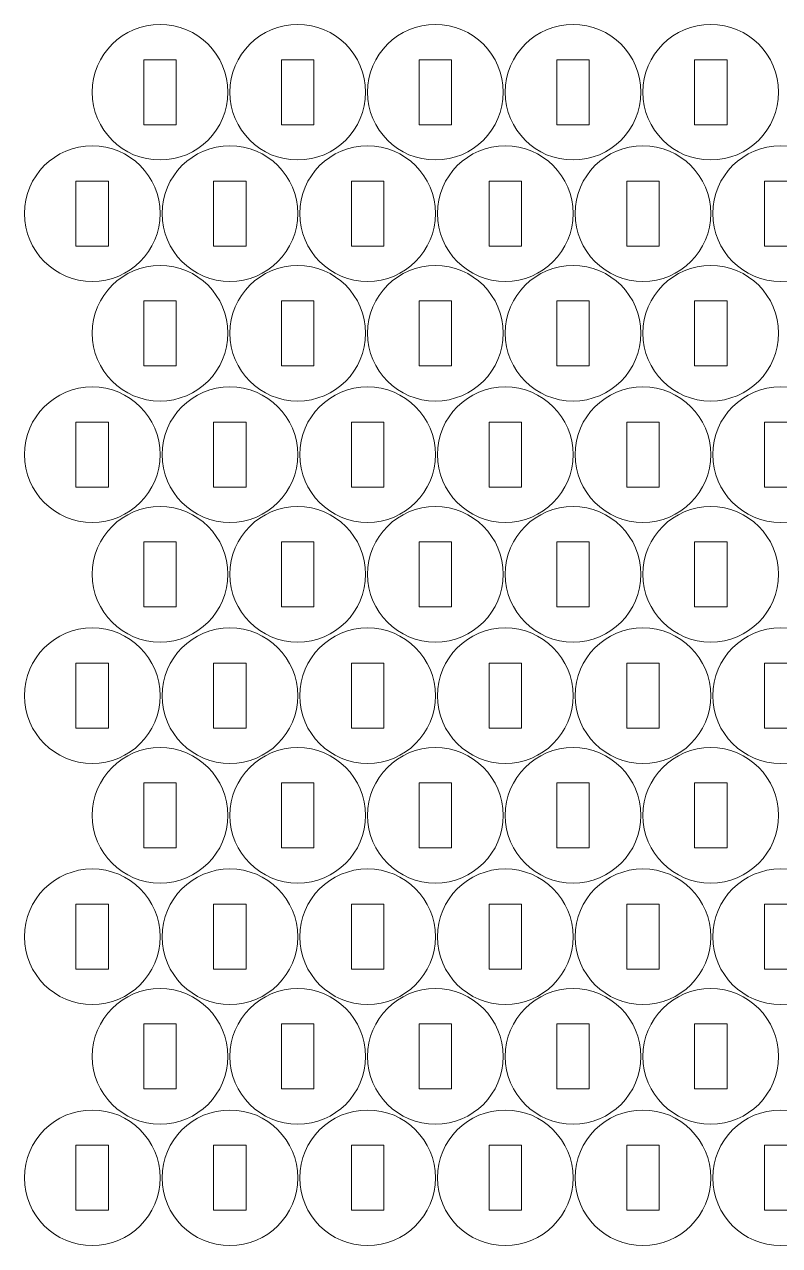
# Model space of a CAD drawing. Header units: millimetres. Extents: x -466 to 466, y -264 to 269.
# Drawn here: x -50.4 to 19.2, y -264.5 to -151.9 of the extents above; entities that cross this region are included whole.
import ezdxf

# ---------------------------------------------------------------- set-up
doc = ezdxf.new("R2010")
doc.units = ezdxf.units.MM
doc.header["$MEASUREMENT"] = 0
doc.layers.add('Camada 1', color=7, linetype='Continuous')

msp = doc.modelspace()

# ---------------------------------------------------------------- linework, layer by layer
at = {"layer": 'Camada 1', "lineweight": 20}
for points in [[(-37.8696, -164.3964), (-41.3214, -164.3964), (-44.1196, -161.5982), (-44.1196, -158.1464), (-44.1196, -158.1464), (-44.1196, -154.6946), (-41.3214, -151.8964), (-37.8696, -151.8964), (-37.8696, -151.8964), (-34.4178, -151.8964), (-31.6196, -154.6946), (-31.6196, -158.1464), (-31.6196, -158.1464), (-31.6196, -161.5982), (-34.4178, -164.3964), (-37.8696, -164.3964)], [(-25.1844, -164.3964), (-28.6362, -164.3964), (-31.4344, -161.5982), (-31.4344, -158.1464), (-31.4344, -158.1464), (-31.4344, -154.6946), (-28.6362, -151.8964), (-25.1844, -151.8964), (-25.1844, -151.8964), (-21.7326, -151.8964), (-18.9344, -154.6946), (-18.9344, -158.1464), (-18.9344, -158.1464), (-18.9344, -161.5982), (-21.7326, -164.3964), (-25.1844, -164.3964)], [(-12.4992, -164.3964), (-15.951, -164.3964), (-18.7492, -161.5982), (-18.7492, -158.1464), (-18.7492, -158.1464), (-18.7492, -154.6946), (-15.951, -151.8964), (-12.4992, -151.8964), (-12.4992, -151.8964), (-9.0474, -151.8964), (-6.2492, -154.6946), (-6.2492, -158.1464), (-6.2492, -158.1464), (-6.2492, -161.5982), (-9.0474, -164.3964), (-12.4992, -164.3964)], [(0.186, -164.3964), (-3.2658, -164.3964), (-6.064, -161.5982), (-6.064, -158.1464), (-6.064, -158.1464), (-6.064, -154.6946), (-3.2658, -151.8964), (0.186, -151.8964), (0.186, -151.8964), (3.6378, -151.8964), (6.436, -154.6946), (6.436, -158.1464), (6.436, -158.1464), (6.436, -161.5982), (3.6378, -164.3964), (0.186, -164.3964)], [(12.8712, -164.3964), (9.4194, -164.3964), (6.6212, -161.5982), (6.6212, -158.1464), (6.6212, -158.1464), (6.6212, -154.6946), (9.4194, -151.8964), (12.8712, -151.8964), (12.8712, -151.8964), (16.323, -151.8964), (19.1212, -154.6946), (19.1212, -158.1464), (19.1212, -158.1464), (19.1212, -161.5982), (16.323, -164.3964), (12.8712, -164.3964)], [(-36.3696, -161.1464), (-36.3696, -161.1464), (-39.3696, -161.1464), (-39.3696, -161.1464), (-39.3696, -161.1464), (-39.3696, -161.1464), (-39.3696, -155.1464), (-39.3696, -155.1464), (-39.3696, -155.1464), (-39.3696, -155.1464), (-36.3696, -155.1464), (-36.3696, -155.1464), (-36.3696, -155.1464), (-36.3696, -155.1464), (-36.3696, -161.1464), (-36.3696, -161.1464)], [(-23.6844, -161.1464), (-23.6844, -161.1464), (-26.6844, -161.1464), (-26.6844, -161.1464), (-26.6844, -161.1464), (-26.6844, -161.1464), (-26.6844, -155.1464), (-26.6844, -155.1464), (-26.6844, -155.1464), (-26.6844, -155.1464), (-23.6844, -155.1464), (-23.6844, -155.1464), (-23.6844, -155.1464), (-23.6844, -155.1464), (-23.6844, -161.1464), (-23.6844, -161.1464)], [(-10.9992, -161.1464), (-10.9992, -161.1464), (-13.9992, -161.1464), (-13.9992, -161.1464), (-13.9992, -161.1464), (-13.9992, -161.1464), (-13.9992, -155.1464), (-13.9992, -155.1464), (-13.9992, -155.1464), (-13.9992, -155.1464), (-10.9992, -155.1464), (-10.9992, -155.1464), (-10.9992, -155.1464), (-10.9992, -155.1464), (-10.9992, -161.1464), (-10.9992, -161.1464)], [(1.686, -161.1464), (1.686, -161.1464), (-1.314, -161.1464), (-1.314, -161.1464), (-1.314, -161.1464), (-1.314, -161.1464), (-1.314, -155.1464), (-1.314, -155.1464), (-1.314, -155.1464), (-1.314, -155.1464), (1.686, -155.1464), (1.686, -155.1464), (1.686, -155.1464), (1.686, -155.1464), (1.686, -161.1464), (1.686, -161.1464)], [(14.3712, -161.1464), (14.3712, -161.1464), (11.3712, -161.1464), (11.3712, -161.1464), (11.3712, -161.1464), (11.3712, -161.1464), (11.3712, -155.1464), (11.3712, -155.1464), (11.3712, -155.1464), (11.3712, -155.1464), (14.3712, -155.1464), (14.3712, -155.1464), (14.3712, -155.1464), (14.3712, -155.1464), (14.3712, -161.1464), (14.3712, -161.1464)], [(-44.1138, -175.5884), (-47.5656, -175.5884), (-50.3638, -172.7902), (-50.3638, -169.3384), (-50.3638, -169.3384), (-50.3638, -165.8866), (-47.5656, -163.0884), (-44.1138, -163.0884), (-44.1138, -163.0884), (-40.662, -163.0884), (-37.8638, -165.8866), (-37.8638, -169.3384), (-37.8638, -169.3384), (-37.8638, -172.7902), (-40.662, -175.5884), (-44.1138, -175.5884)], [(-31.4286, -175.5884), (-34.8804, -175.5884), (-37.6786, -172.7902), (-37.6786, -169.3384), (-37.6786, -169.3384), (-37.6786, -165.8866), (-34.8804, -163.0884), (-31.4286, -163.0884), (-31.4286, -163.0884), (-27.9768, -163.0884), (-25.1786, -165.8866), (-25.1786, -169.3384), (-25.1786, -169.3384), (-25.1786, -172.7902), (-27.9768, -175.5884), (-31.4286, -175.5884)], [(-18.7434, -175.5884), (-22.1952, -175.5884), (-24.9934, -172.7902), (-24.9934, -169.3384), (-24.9934, -169.3384), (-24.9934, -165.8866), (-22.1952, -163.0884), (-18.7434, -163.0884), (-18.7434, -163.0884), (-15.2916, -163.0884), (-12.4934, -165.8866), (-12.4934, -169.3384), (-12.4934, -169.3384), (-12.4934, -172.7902), (-15.2916, -175.5884), (-18.7434, -175.5884)], [(-6.0582, -175.5884), (-9.51, -175.5884), (-12.3082, -172.7902), (-12.3082, -169.3384), (-12.3082, -169.3384), (-12.3082, -165.8866), (-9.51, -163.0884), (-6.0582, -163.0884), (-6.0582, -163.0884), (-2.6064, -163.0884), (0.1918, -165.8866), (0.1918, -169.3384), (0.1918, -169.3384), (0.1918, -172.7902), (-2.6064, -175.5884), (-6.0582, -175.5884)], [(6.627, -175.5884), (3.1752, -175.5884), (0.377, -172.7902), (0.377, -169.3384), (0.377, -169.3384), (0.377, -165.8866), (3.1752, -163.0884), (6.627, -163.0884), (6.627, -163.0884), (10.0788, -163.0884), (12.877, -165.8866), (12.877, -169.3384), (12.877, -169.3384), (12.877, -172.7902), (10.0788, -175.5884), (6.627, -175.5884)], [(19.3122, -175.5884), (15.8604, -175.5884), (13.0622, -172.7902), (13.0622, -169.3384), (13.0622, -169.3384), (13.0622, -165.8866), (15.8604, -163.0884), (19.3122, -163.0884), (19.3122, -163.0884), (22.764, -163.0884), (25.5622, -165.8866), (25.5622, -169.3384), (25.5622, -169.3384), (25.5622, -172.7902), (22.764, -175.5884), (19.3122, -175.5884)], [(-42.6138, -172.3384), (-42.6138, -172.3384), (-45.6138, -172.3384), (-45.6138, -172.3384), (-45.6138, -172.3384), (-45.6138, -172.3384), (-45.6138, -166.3384), (-45.6138, -166.3384), (-45.6138, -166.3384), (-45.6138, -166.3384), (-42.6138, -166.3384), (-42.6138, -166.3384), (-42.6138, -166.3384), (-42.6138, -166.3384), (-42.6138, -172.3384), (-42.6138, -172.3384)], [(-29.9286, -172.3384), (-29.9286, -172.3384), (-32.9286, -172.3384), (-32.9286, -172.3384), (-32.9286, -172.3384), (-32.9286, -172.3384), (-32.9286, -166.3384), (-32.9286, -166.3384), (-32.9286, -166.3384), (-32.9286, -166.3384), (-29.9286, -166.3384), (-29.9286, -166.3384), (-29.9286, -166.3384), (-29.9286, -166.3384), (-29.9286, -172.3384), (-29.9286, -172.3384)], [(-17.2434, -172.3384), (-17.2434, -172.3384), (-20.2434, -172.3384), (-20.2434, -172.3384), (-20.2434, -172.3384), (-20.2434, -172.3384), (-20.2434, -166.3384), (-20.2434, -166.3384), (-20.2434, -166.3384), (-20.2434, -166.3384), (-17.2434, -166.3384), (-17.2434, -166.3384), (-17.2434, -166.3384), (-17.2434, -166.3384), (-17.2434, -172.3384), (-17.2434, -172.3384)], [(-4.5582, -172.3384), (-4.5582, -172.3384), (-7.5582, -172.3384), (-7.5582, -172.3384), (-7.5582, -172.3384), (-7.5582, -172.3384), (-7.5582, -166.3384), (-7.5582, -166.3384), (-7.5582, -166.3384), (-7.5582, -166.3384), (-4.5582, -166.3384), (-4.5582, -166.3384), (-4.5582, -166.3384), (-4.5582, -166.3384), (-4.5582, -172.3384), (-4.5582, -172.3384)], [(8.127, -172.3384), (8.127, -172.3384), (5.127, -172.3384), (5.127, -172.3384), (5.127, -172.3384), (5.127, -172.3384), (5.127, -166.3384), (5.127, -166.3384), (5.127, -166.3384), (5.127, -166.3384), (8.127, -166.3384), (8.127, -166.3384), (8.127, -166.3384), (8.127, -166.3384), (8.127, -172.3384), (8.127, -172.3384)], [(20.8122, -172.3384), (20.8122, -172.3384), (17.8122, -172.3384), (17.8122, -172.3384), (17.8122, -172.3384), (17.8122, -172.3384), (17.8122, -166.3384), (17.8122, -166.3384), (17.8122, -166.3384), (17.8122, -166.3384), (20.8122, -166.3384), (20.8122, -166.3384), (20.8122, -166.3384), (20.8122, -166.3384), (20.8122, -172.3384), (20.8122, -172.3384)], [(-37.8696, -186.6215), (-41.3214, -186.6215), (-44.1196, -183.8233), (-44.1196, -180.3715), (-44.1196, -180.3715), (-44.1196, -176.9197), (-41.3214, -174.1215), (-37.8696, -174.1215), (-37.8696, -174.1215), (-34.4178, -174.1215), (-31.6196, -176.9197), (-31.6196, -180.3715), (-31.6196, -180.3715), (-31.6196, -183.8233), (-34.4178, -186.6215), (-37.8696, -186.6215)], [(-25.1844, -186.6215), (-28.6362, -186.6215), (-31.4344, -183.8233), (-31.4344, -180.3715), (-31.4344, -180.3715), (-31.4344, -176.9197), (-28.6362, -174.1215), (-25.1844, -174.1215), (-25.1844, -174.1215), (-21.7326, -174.1215), (-18.9344, -176.9197), (-18.9344, -180.3715), (-18.9344, -180.3715), (-18.9344, -183.8233), (-21.7326, -186.6215), (-25.1844, -186.6215)], [(-12.4992, -186.6215), (-15.951, -186.6215), (-18.7492, -183.8233), (-18.7492, -180.3715), (-18.7492, -180.3715), (-18.7492, -176.9197), (-15.951, -174.1215), (-12.4992, -174.1215), (-12.4992, -174.1215), (-9.0474, -174.1215), (-6.2492, -176.9197), (-6.2492, -180.3715), (-6.2492, -180.3715), (-6.2492, -183.8233), (-9.0474, -186.6215), (-12.4992, -186.6215)], [(0.186, -186.6215), (-3.2658, -186.6215), (-6.064, -183.8233), (-6.064, -180.3715), (-6.064, -180.3715), (-6.064, -176.9197), (-3.2658, -174.1215), (0.186, -174.1215), (0.186, -174.1215), (3.6378, -174.1215), (6.436, -176.9197), (6.436, -180.3715), (6.436, -180.3715), (6.436, -183.8233), (3.6378, -186.6215), (0.186, -186.6215)], [(12.8712, -186.6215), (9.4194, -186.6215), (6.6212, -183.8233), (6.6212, -180.3715), (6.6212, -180.3715), (6.6212, -176.9197), (9.4194, -174.1215), (12.8712, -174.1215), (12.8712, -174.1215), (16.323, -174.1215), (19.1212, -176.9197), (19.1212, -180.3715), (19.1212, -180.3715), (19.1212, -183.8233), (16.323, -186.6215), (12.8712, -186.6215)], [(-36.3696, -183.3715), (-36.3696, -183.3715), (-39.3696, -183.3715), (-39.3696, -183.3715), (-39.3696, -183.3715), (-39.3696, -183.3715), (-39.3696, -177.3715), (-39.3696, -177.3715), (-39.3696, -177.3715), (-39.3696, -177.3715), (-36.3696, -177.3715), (-36.3696, -177.3715), (-36.3696, -177.3715), (-36.3696, -177.3715), (-36.3696, -183.3715), (-36.3696, -183.3715)], [(-23.6844, -183.3715), (-23.6844, -183.3715), (-26.6844, -183.3715), (-26.6844, -183.3715), (-26.6844, -183.3715), (-26.6844, -183.3715), (-26.6844, -177.3715), (-26.6844, -177.3715), (-26.6844, -177.3715), (-26.6844, -177.3715), (-23.6844, -177.3715), (-23.6844, -177.3715), (-23.6844, -177.3715), (-23.6844, -177.3715), (-23.6844, -183.3715), (-23.6844, -183.3715)], [(-10.9992, -183.3715), (-10.9992, -183.3715), (-13.9992, -183.3715), (-13.9992, -183.3715), (-13.9992, -183.3715), (-13.9992, -183.3715), (-13.9992, -177.3715), (-13.9992, -177.3715), (-13.9992, -177.3715), (-13.9992, -177.3715), (-10.9992, -177.3715), (-10.9992, -177.3715), (-10.9992, -177.3715), (-10.9992, -177.3715), (-10.9992, -183.3715), (-10.9992, -183.3715)], [(1.686, -183.3715), (1.686, -183.3715), (-1.314, -183.3715), (-1.314, -183.3715), (-1.314, -183.3715), (-1.314, -183.3715), (-1.314, -177.3715), (-1.314, -177.3715), (-1.314, -177.3715), (-1.314, -177.3715), (1.686, -177.3715), (1.686, -177.3715), (1.686, -177.3715), (1.686, -177.3715), (1.686, -183.3715), (1.686, -183.3715)], [(14.3712, -183.3715), (14.3712, -183.3715), (11.3712, -183.3715), (11.3712, -183.3715), (11.3712, -183.3715), (11.3712, -183.3715), (11.3712, -177.3715), (11.3712, -177.3715), (11.3712, -177.3715), (11.3712, -177.3715), (14.3712, -177.3715), (14.3712, -177.3715), (14.3712, -177.3715), (14.3712, -177.3715), (14.3712, -183.3715), (14.3712, -183.3715)], [(-44.1138, -197.8135), (-47.5656, -197.8135), (-50.3638, -195.0153), (-50.3638, -191.5635), (-50.3638, -191.5635), (-50.3638, -188.1117), (-47.5656, -185.3135), (-44.1138, -185.3135), (-44.1138, -185.3135), (-40.662, -185.3135), (-37.8638, -188.1117), (-37.8638, -191.5635), (-37.8638, -191.5635), (-37.8638, -195.0153), (-40.662, -197.8135), (-44.1138, -197.8135)], [(-31.4286, -197.8135), (-34.8804, -197.8135), (-37.6786, -195.0153), (-37.6786, -191.5635), (-37.6786, -191.5635), (-37.6786, -188.1117), (-34.8804, -185.3135), (-31.4286, -185.3135), (-31.4286, -185.3135), (-27.9768, -185.3135), (-25.1786, -188.1117), (-25.1786, -191.5635), (-25.1786, -191.5635), (-25.1786, -195.0153), (-27.9768, -197.8135), (-31.4286, -197.8135)], [(-18.7434, -197.8135), (-22.1952, -197.8135), (-24.9934, -195.0153), (-24.9934, -191.5635), (-24.9934, -191.5635), (-24.9934, -188.1117), (-22.1952, -185.3135), (-18.7434, -185.3135), (-18.7434, -185.3135), (-15.2916, -185.3135), (-12.4934, -188.1117), (-12.4934, -191.5635), (-12.4934, -191.5635), (-12.4934, -195.0153), (-15.2916, -197.8135), (-18.7434, -197.8135)], [(-6.0582, -197.8135), (-9.51, -197.8135), (-12.3082, -195.0153), (-12.3082, -191.5635), (-12.3082, -191.5635), (-12.3082, -188.1117), (-9.51, -185.3135), (-6.0582, -185.3135), (-6.0582, -185.3135), (-2.6064, -185.3135), (0.1918, -188.1117), (0.1918, -191.5635), (0.1918, -191.5635), (0.1918, -195.0153), (-2.6064, -197.8135), (-6.0582, -197.8135)], [(6.627, -197.8135), (3.1752, -197.8135), (0.377, -195.0153), (0.377, -191.5635), (0.377, -191.5635), (0.377, -188.1117), (3.1752, -185.3135), (6.627, -185.3135), (6.627, -185.3135), (10.0788, -185.3135), (12.877, -188.1117), (12.877, -191.5635), (12.877, -191.5635), (12.877, -195.0153), (10.0788, -197.8135), (6.627, -197.8135)], [(19.3122, -197.8135), (15.8604, -197.8135), (13.0622, -195.0153), (13.0622, -191.5635), (13.0622, -191.5635), (13.0622, -188.1117), (15.8604, -185.3135), (19.3122, -185.3135), (19.3122, -185.3135), (22.764, -185.3135), (25.5622, -188.1117), (25.5622, -191.5635), (25.5622, -191.5635), (25.5622, -195.0153), (22.764, -197.8135), (19.3122, -197.8135)], [(-42.6138, -194.5635), (-42.6138, -194.5635), (-45.6138, -194.5635), (-45.6138, -194.5635), (-45.6138, -194.5635), (-45.6138, -194.5635), (-45.6138, -188.5635), (-45.6138, -188.5635), (-45.6138, -188.5635), (-45.6138, -188.5635), (-42.6138, -188.5635), (-42.6138, -188.5635), (-42.6138, -188.5635), (-42.6138, -188.5635), (-42.6138, -194.5635), (-42.6138, -194.5635)], [(-29.9286, -194.5635), (-29.9286, -194.5635), (-32.9286, -194.5635), (-32.9286, -194.5635), (-32.9286, -194.5635), (-32.9286, -194.5635), (-32.9286, -188.5635), (-32.9286, -188.5635), (-32.9286, -188.5635), (-32.9286, -188.5635), (-29.9286, -188.5635), (-29.9286, -188.5635), (-29.9286, -188.5635), (-29.9286, -188.5635), (-29.9286, -194.5635), (-29.9286, -194.5635)], [(-17.2434, -194.5635), (-17.2434, -194.5635), (-20.2434, -194.5635), (-20.2434, -194.5635), (-20.2434, -194.5635), (-20.2434, -194.5635), (-20.2434, -188.5635), (-20.2434, -188.5635), (-20.2434, -188.5635), (-20.2434, -188.5635), (-17.2434, -188.5635), (-17.2434, -188.5635), (-17.2434, -188.5635), (-17.2434, -188.5635), (-17.2434, -194.5635), (-17.2434, -194.5635)], [(-4.5582, -194.5635), (-4.5582, -194.5635), (-7.5582, -194.5635), (-7.5582, -194.5635), (-7.5582, -194.5635), (-7.5582, -194.5635), (-7.5582, -188.5635), (-7.5582, -188.5635), (-7.5582, -188.5635), (-7.5582, -188.5635), (-4.5582, -188.5635), (-4.5582, -188.5635), (-4.5582, -188.5635), (-4.5582, -188.5635), (-4.5582, -194.5635), (-4.5582, -194.5635)], [(8.127, -194.5635), (8.127, -194.5635), (5.127, -194.5635), (5.127, -194.5635), (5.127, -194.5635), (5.127, -194.5635), (5.127, -188.5635), (5.127, -188.5635), (5.127, -188.5635), (5.127, -188.5635), (8.127, -188.5635), (8.127, -188.5635), (8.127, -188.5635), (8.127, -188.5635), (8.127, -194.5635), (8.127, -194.5635)], [(20.8122, -194.5635), (20.8122, -194.5635), (17.8122, -194.5635), (17.8122, -194.5635), (17.8122, -194.5635), (17.8122, -194.5635), (17.8122, -188.5635), (17.8122, -188.5635), (17.8122, -188.5635), (17.8122, -188.5635), (20.8122, -188.5635), (20.8122, -188.5635), (20.8122, -188.5635), (20.8122, -188.5635), (20.8122, -194.5635), (20.8122, -194.5635)], [(-37.8696, -208.8466), (-41.3214, -208.8466), (-44.1196, -206.0484), (-44.1196, -202.5966), (-44.1196, -202.5966), (-44.1196, -199.1448), (-41.3214, -196.3466), (-37.8696, -196.3466), (-37.8696, -196.3466), (-34.4178, -196.3466), (-31.6196, -199.1448), (-31.6196, -202.5966), (-31.6196, -202.5966), (-31.6196, -206.0484), (-34.4178, -208.8466), (-37.8696, -208.8466)], [(-25.1844, -208.8466), (-28.6362, -208.8466), (-31.4344, -206.0484), (-31.4344, -202.5966), (-31.4344, -202.5966), (-31.4344, -199.1448), (-28.6362, -196.3466), (-25.1844, -196.3466), (-25.1844, -196.3466), (-21.7326, -196.3466), (-18.9344, -199.1448), (-18.9344, -202.5966), (-18.9344, -202.5966), (-18.9344, -206.0484), (-21.7326, -208.8466), (-25.1844, -208.8466)], [(-12.4992, -208.8466), (-15.951, -208.8466), (-18.7492, -206.0484), (-18.7492, -202.5966), (-18.7492, -202.5966), (-18.7492, -199.1448), (-15.951, -196.3466), (-12.4992, -196.3466), (-12.4992, -196.3466), (-9.0474, -196.3466), (-6.2492, -199.1448), (-6.2492, -202.5966), (-6.2492, -202.5966), (-6.2492, -206.0484), (-9.0474, -208.8466), (-12.4992, -208.8466)], [(0.186, -208.8466), (-3.2658, -208.8466), (-6.064, -206.0484), (-6.064, -202.5966), (-6.064, -202.5966), (-6.064, -199.1448), (-3.2658, -196.3466), (0.186, -196.3466), (0.186, -196.3466), (3.6378, -196.3466), (6.436, -199.1448), (6.436, -202.5966), (6.436, -202.5966), (6.436, -206.0484), (3.6378, -208.8466), (0.186, -208.8466)], [(12.8712, -208.8466), (9.4194, -208.8466), (6.6212, -206.0484), (6.6212, -202.5966), (6.6212, -202.5966), (6.6212, -199.1448), (9.4194, -196.3466), (12.8712, -196.3466), (12.8712, -196.3466), (16.323, -196.3466), (19.1212, -199.1448), (19.1212, -202.5966), (19.1212, -202.5966), (19.1212, -206.0484), (16.323, -208.8466), (12.8712, -208.8466)], [(-36.3696, -205.5966), (-36.3696, -205.5966), (-39.3696, -205.5966), (-39.3696, -205.5966), (-39.3696, -205.5966), (-39.3696, -205.5966), (-39.3696, -199.5966), (-39.3696, -199.5966), (-39.3696, -199.5966), (-39.3696, -199.5966), (-36.3696, -199.5966), (-36.3696, -199.5966), (-36.3696, -199.5966), (-36.3696, -199.5966), (-36.3696, -205.5966), (-36.3696, -205.5966)], [(-23.6844, -205.5966), (-23.6844, -205.5966), (-26.6844, -205.5966), (-26.6844, -205.5966), (-26.6844, -205.5966), (-26.6844, -205.5966), (-26.6844, -199.5966), (-26.6844, -199.5966), (-26.6844, -199.5966), (-26.6844, -199.5966), (-23.6844, -199.5966), (-23.6844, -199.5966), (-23.6844, -199.5966), (-23.6844, -199.5966), (-23.6844, -205.5966), (-23.6844, -205.5966)], [(-10.9992, -205.5966), (-10.9992, -205.5966), (-13.9992, -205.5966), (-13.9992, -205.5966), (-13.9992, -205.5966), (-13.9992, -205.5966), (-13.9992, -199.5966), (-13.9992, -199.5966), (-13.9992, -199.5966), (-13.9992, -199.5966), (-10.9992, -199.5966), (-10.9992, -199.5966), (-10.9992, -199.5966), (-10.9992, -199.5966), (-10.9992, -205.5966), (-10.9992, -205.5966)], [(1.686, -205.5966), (1.686, -205.5966), (-1.314, -205.5966), (-1.314, -205.5966), (-1.314, -205.5966), (-1.314, -205.5966), (-1.314, -199.5966), (-1.314, -199.5966), (-1.314, -199.5966), (-1.314, -199.5966), (1.686, -199.5966), (1.686, -199.5966), (1.686, -199.5966), (1.686, -199.5966), (1.686, -205.5966), (1.686, -205.5966)], [(14.3712, -205.5966), (14.3712, -205.5966), (11.3712, -205.5966), (11.3712, -205.5966), (11.3712, -205.5966), (11.3712, -205.5966), (11.3712, -199.5966), (11.3712, -199.5966), (11.3712, -199.5966), (11.3712, -199.5966), (14.3712, -199.5966), (14.3712, -199.5966), (14.3712, -199.5966), (14.3712, -199.5966), (14.3712, -205.5966), (14.3712, -205.5966)], [(-44.1138, -220.0386), (-47.5656, -220.0386), (-50.3638, -217.2404), (-50.3638, -213.7886), (-50.3638, -213.7886), (-50.3638, -210.3368), (-47.5656, -207.5386), (-44.1138, -207.5386), (-44.1138, -207.5386), (-40.662, -207.5386), (-37.8638, -210.3368), (-37.8638, -213.7886), (-37.8638, -213.7886), (-37.8638, -217.2404), (-40.662, -220.0386), (-44.1138, -220.0386)], [(-31.4286, -220.0386), (-34.8804, -220.0386), (-37.6786, -217.2404), (-37.6786, -213.7886), (-37.6786, -213.7886), (-37.6786, -210.3368), (-34.8804, -207.5386), (-31.4286, -207.5386), (-31.4286, -207.5386), (-27.9768, -207.5386), (-25.1786, -210.3368), (-25.1786, -213.7886), (-25.1786, -213.7886), (-25.1786, -217.2404), (-27.9768, -220.0386), (-31.4286, -220.0386)], [(-18.7434, -220.0386), (-22.1952, -220.0386), (-24.9934, -217.2404), (-24.9934, -213.7886), (-24.9934, -213.7886), (-24.9934, -210.3368), (-22.1952, -207.5386), (-18.7434, -207.5386), (-18.7434, -207.5386), (-15.2916, -207.5386), (-12.4934, -210.3368), (-12.4934, -213.7886), (-12.4934, -213.7886), (-12.4934, -217.2404), (-15.2916, -220.0386), (-18.7434, -220.0386)], [(-6.0582, -220.0386), (-9.51, -220.0386), (-12.3082, -217.2404), (-12.3082, -213.7886), (-12.3082, -213.7886), (-12.3082, -210.3368), (-9.51, -207.5386), (-6.0582, -207.5386), (-6.0582, -207.5386), (-2.6064, -207.5386), (0.1918, -210.3368), (0.1918, -213.7886), (0.1918, -213.7886), (0.1918, -217.2404), (-2.6064, -220.0386), (-6.0582, -220.0386)], [(6.627, -220.0386), (3.1752, -220.0386), (0.377, -217.2404), (0.377, -213.7886), (0.377, -213.7886), (0.377, -210.3368), (3.1752, -207.5386), (6.627, -207.5386), (6.627, -207.5386), (10.0788, -207.5386), (12.877, -210.3368), (12.877, -213.7886), (12.877, -213.7886), (12.877, -217.2404), (10.0788, -220.0386), (6.627, -220.0386)], [(19.3122, -220.0386), (15.8604, -220.0386), (13.0622, -217.2404), (13.0622, -213.7886), (13.0622, -213.7886), (13.0622, -210.3368), (15.8604, -207.5386), (19.3122, -207.5386), (19.3122, -207.5386), (22.764, -207.5386), (25.5622, -210.3368), (25.5622, -213.7886), (25.5622, -213.7886), (25.5622, -217.2404), (22.764, -220.0386), (19.3122, -220.0386)], [(-42.6138, -216.7886), (-42.6138, -216.7886), (-45.6138, -216.7886), (-45.6138, -216.7886), (-45.6138, -216.7886), (-45.6138, -216.7886), (-45.6138, -210.7886), (-45.6138, -210.7886), (-45.6138, -210.7886), (-45.6138, -210.7886), (-42.6138, -210.7886), (-42.6138, -210.7886), (-42.6138, -210.7886), (-42.6138, -210.7886), (-42.6138, -216.7886), (-42.6138, -216.7886)], [(-29.9286, -216.7886), (-29.9286, -216.7886), (-32.9286, -216.7886), (-32.9286, -216.7886), (-32.9286, -216.7886), (-32.9286, -216.7886), (-32.9286, -210.7886), (-32.9286, -210.7886), (-32.9286, -210.7886), (-32.9286, -210.7886), (-29.9286, -210.7886), (-29.9286, -210.7886), (-29.9286, -210.7886), (-29.9286, -210.7886), (-29.9286, -216.7886), (-29.9286, -216.7886)], [(-17.2434, -216.7886), (-17.2434, -216.7886), (-20.2434, -216.7886), (-20.2434, -216.7886), (-20.2434, -216.7886), (-20.2434, -216.7886), (-20.2434, -210.7886), (-20.2434, -210.7886), (-20.2434, -210.7886), (-20.2434, -210.7886), (-17.2434, -210.7886), (-17.2434, -210.7886), (-17.2434, -210.7886), (-17.2434, -210.7886), (-17.2434, -216.7886), (-17.2434, -216.7886)], [(-4.5582, -216.7886), (-4.5582, -216.7886), (-7.5582, -216.7886), (-7.5582, -216.7886), (-7.5582, -216.7886), (-7.5582, -216.7886), (-7.5582, -210.7886), (-7.5582, -210.7886), (-7.5582, -210.7886), (-7.5582, -210.7886), (-4.5582, -210.7886), (-4.5582, -210.7886), (-4.5582, -210.7886), (-4.5582, -210.7886), (-4.5582, -216.7886), (-4.5582, -216.7886)], [(8.127, -216.7886), (8.127, -216.7886), (5.127, -216.7886), (5.127, -216.7886), (5.127, -216.7886), (5.127, -216.7886), (5.127, -210.7886), (5.127, -210.7886), (5.127, -210.7886), (5.127, -210.7886), (8.127, -210.7886), (8.127, -210.7886), (8.127, -210.7886), (8.127, -210.7886), (8.127, -216.7886), (8.127, -216.7886)], [(20.8122, -216.7886), (20.8122, -216.7886), (17.8122, -216.7886), (17.8122, -216.7886), (17.8122, -216.7886), (17.8122, -216.7886), (17.8122, -210.7886), (17.8122, -210.7886), (17.8122, -210.7886), (17.8122, -210.7886), (20.8122, -210.7886), (20.8122, -210.7886), (20.8122, -210.7886), (20.8122, -210.7886), (20.8122, -216.7886), (20.8122, -216.7886)], [(-37.8696, -231.0717), (-41.3214, -231.0717), (-44.1196, -228.2735), (-44.1196, -224.8217), (-44.1196, -224.8217), (-44.1196, -221.3699), (-41.3214, -218.5717), (-37.8696, -218.5717), (-37.8696, -218.5717), (-34.4178, -218.5717), (-31.6196, -221.3699), (-31.6196, -224.8217), (-31.6196, -224.8217), (-31.6196, -228.2735), (-34.4178, -231.0717), (-37.8696, -231.0717)], [(-25.1844, -231.0717), (-28.6362, -231.0717), (-31.4344, -228.2735), (-31.4344, -224.8217), (-31.4344, -224.8217), (-31.4344, -221.3699), (-28.6362, -218.5717), (-25.1844, -218.5717), (-25.1844, -218.5717), (-21.7326, -218.5717), (-18.9344, -221.3699), (-18.9344, -224.8217), (-18.9344, -224.8217), (-18.9344, -228.2735), (-21.7326, -231.0717), (-25.1844, -231.0717)], [(-12.4992, -231.0717), (-15.951, -231.0717), (-18.7492, -228.2735), (-18.7492, -224.8217), (-18.7492, -224.8217), (-18.7492, -221.3699), (-15.951, -218.5717), (-12.4992, -218.5717), (-12.4992, -218.5717), (-9.0474, -218.5717), (-6.2492, -221.3699), (-6.2492, -224.8217), (-6.2492, -224.8217), (-6.2492, -228.2735), (-9.0474, -231.0717), (-12.4992, -231.0717)], [(0.186, -231.0717), (-3.2658, -231.0717), (-6.064, -228.2735), (-6.064, -224.8217), (-6.064, -224.8217), (-6.064, -221.3699), (-3.2658, -218.5717), (0.186, -218.5717), (0.186, -218.5717), (3.6378, -218.5717), (6.436, -221.3699), (6.436, -224.8217), (6.436, -224.8217), (6.436, -228.2735), (3.6378, -231.0717), (0.186, -231.0717)], [(12.8712, -231.0717), (9.4194, -231.0717), (6.6212, -228.2735), (6.6212, -224.8217), (6.6212, -224.8217), (6.6212, -221.3699), (9.4194, -218.5717), (12.8712, -218.5717), (12.8712, -218.5717), (16.323, -218.5717), (19.1212, -221.3699), (19.1212, -224.8217), (19.1212, -224.8217), (19.1212, -228.2735), (16.323, -231.0717), (12.8712, -231.0717)], [(-36.3696, -227.8217), (-36.3696, -227.8217), (-39.3696, -227.8217), (-39.3696, -227.8217), (-39.3696, -227.8217), (-39.3696, -227.8217), (-39.3696, -221.8217), (-39.3696, -221.8217), (-39.3696, -221.8217), (-39.3696, -221.8217), (-36.3696, -221.8217), (-36.3696, -221.8217), (-36.3696, -221.8217), (-36.3696, -221.8217), (-36.3696, -227.8217), (-36.3696, -227.8217)], [(-23.6844, -227.8217), (-23.6844, -227.8217), (-26.6844, -227.8217), (-26.6844, -227.8217), (-26.6844, -227.8217), (-26.6844, -227.8217), (-26.6844, -221.8217), (-26.6844, -221.8217), (-26.6844, -221.8217), (-26.6844, -221.8217), (-23.6844, -221.8217), (-23.6844, -221.8217), (-23.6844, -221.8217), (-23.6844, -221.8217), (-23.6844, -227.8217), (-23.6844, -227.8217)], [(-10.9992, -227.8217), (-10.9992, -227.8217), (-13.9992, -227.8217), (-13.9992, -227.8217), (-13.9992, -227.8217), (-13.9992, -227.8217), (-13.9992, -221.8217), (-13.9992, -221.8217), (-13.9992, -221.8217), (-13.9992, -221.8217), (-10.9992, -221.8217), (-10.9992, -221.8217), (-10.9992, -221.8217), (-10.9992, -221.8217), (-10.9992, -227.8217), (-10.9992, -227.8217)], [(1.686, -227.8217), (1.686, -227.8217), (-1.314, -227.8217), (-1.314, -227.8217), (-1.314, -227.8217), (-1.314, -227.8217), (-1.314, -221.8217), (-1.314, -221.8217), (-1.314, -221.8217), (-1.314, -221.8217), (1.686, -221.8217), (1.686, -221.8217), (1.686, -221.8217), (1.686, -221.8217), (1.686, -227.8217), (1.686, -227.8217)], [(14.3712, -227.8217), (14.3712, -227.8217), (11.3712, -227.8217), (11.3712, -227.8217), (11.3712, -227.8217), (11.3712, -227.8217), (11.3712, -221.8217), (11.3712, -221.8217), (11.3712, -221.8217), (11.3712, -221.8217), (14.3712, -221.8217), (14.3712, -221.8217), (14.3712, -221.8217), (14.3712, -221.8217), (14.3712, -227.8217), (14.3712, -227.8217)], [(-44.1138, -242.2637), (-47.5656, -242.2637), (-50.3638, -239.4655), (-50.3638, -236.0137), (-50.3638, -236.0137), (-50.3638, -232.5619), (-47.5656, -229.7637), (-44.1138, -229.7637), (-44.1138, -229.7637), (-40.662, -229.7637), (-37.8638, -232.5619), (-37.8638, -236.0137), (-37.8638, -236.0137), (-37.8638, -239.4655), (-40.662, -242.2637), (-44.1138, -242.2637)], [(-31.4286, -242.2637), (-34.8804, -242.2637), (-37.6786, -239.4655), (-37.6786, -236.0137), (-37.6786, -236.0137), (-37.6786, -232.5619), (-34.8804, -229.7637), (-31.4286, -229.7637), (-31.4286, -229.7637), (-27.9768, -229.7637), (-25.1786, -232.5619), (-25.1786, -236.0137), (-25.1786, -236.0137), (-25.1786, -239.4655), (-27.9768, -242.2637), (-31.4286, -242.2637)], [(-18.7434, -242.2637), (-22.1952, -242.2637), (-24.9934, -239.4655), (-24.9934, -236.0137), (-24.9934, -236.0137), (-24.9934, -232.5619), (-22.1952, -229.7637), (-18.7434, -229.7637), (-18.7434, -229.7637), (-15.2916, -229.7637), (-12.4934, -232.5619), (-12.4934, -236.0137), (-12.4934, -236.0137), (-12.4934, -239.4655), (-15.2916, -242.2637), (-18.7434, -242.2637)], [(-6.0582, -242.2637), (-9.51, -242.2637), (-12.3082, -239.4655), (-12.3082, -236.0137), (-12.3082, -236.0137), (-12.3082, -232.5619), (-9.51, -229.7637), (-6.0582, -229.7637), (-6.0582, -229.7637), (-2.6064, -229.7637), (0.1918, -232.5619), (0.1918, -236.0137), (0.1918, -236.0137), (0.1918, -239.4655), (-2.6064, -242.2637), (-6.0582, -242.2637)], [(6.627, -242.2637), (3.1752, -242.2637), (0.377, -239.4655), (0.377, -236.0137), (0.377, -236.0137), (0.377, -232.5619), (3.1752, -229.7637), (6.627, -229.7637), (6.627, -229.7637), (10.0788, -229.7637), (12.877, -232.5619), (12.877, -236.0137), (12.877, -236.0137), (12.877, -239.4655), (10.0788, -242.2637), (6.627, -242.2637)], [(19.3122, -242.2637), (15.8604, -242.2637), (13.0622, -239.4655), (13.0622, -236.0137), (13.0622, -236.0137), (13.0622, -232.5619), (15.8604, -229.7637), (19.3122, -229.7637), (19.3122, -229.7637), (22.764, -229.7637), (25.5622, -232.5619), (25.5622, -236.0137), (25.5622, -236.0137), (25.5622, -239.4655), (22.764, -242.2637), (19.3122, -242.2637)], [(-42.6138, -239.0137), (-42.6138, -239.0137), (-45.6138, -239.0137), (-45.6138, -239.0137), (-45.6138, -239.0137), (-45.6138, -239.0137), (-45.6138, -233.0137), (-45.6138, -233.0137), (-45.6138, -233.0137), (-45.6138, -233.0137), (-42.6138, -233.0137), (-42.6138, -233.0137), (-42.6138, -233.0137), (-42.6138, -233.0137), (-42.6138, -239.0137), (-42.6138, -239.0137)], [(-29.9286, -239.0137), (-29.9286, -239.0137), (-32.9286, -239.0137), (-32.9286, -239.0137), (-32.9286, -239.0137), (-32.9286, -239.0137), (-32.9286, -233.0137), (-32.9286, -233.0137), (-32.9286, -233.0137), (-32.9286, -233.0137), (-29.9286, -233.0137), (-29.9286, -233.0137), (-29.9286, -233.0137), (-29.9286, -233.0137), (-29.9286, -239.0137), (-29.9286, -239.0137)], [(-17.2434, -239.0137), (-17.2434, -239.0137), (-20.2434, -239.0137), (-20.2434, -239.0137), (-20.2434, -239.0137), (-20.2434, -239.0137), (-20.2434, -233.0137), (-20.2434, -233.0137), (-20.2434, -233.0137), (-20.2434, -233.0137), (-17.2434, -233.0137), (-17.2434, -233.0137), (-17.2434, -233.0137), (-17.2434, -233.0137), (-17.2434, -239.0137), (-17.2434, -239.0137)], [(-4.5582, -239.0137), (-4.5582, -239.0137), (-7.5582, -239.0137), (-7.5582, -239.0137), (-7.5582, -239.0137), (-7.5582, -239.0137), (-7.5582, -233.0137), (-7.5582, -233.0137), (-7.5582, -233.0137), (-7.5582, -233.0137), (-4.5582, -233.0137), (-4.5582, -233.0137), (-4.5582, -233.0137), (-4.5582, -233.0137), (-4.5582, -239.0137), (-4.5582, -239.0137)], [(8.127, -239.0137), (8.127, -239.0137), (5.127, -239.0137), (5.127, -239.0137), (5.127, -239.0137), (5.127, -239.0137), (5.127, -233.0137), (5.127, -233.0137), (5.127, -233.0137), (5.127, -233.0137), (8.127, -233.0137), (8.127, -233.0137), (8.127, -233.0137), (8.127, -233.0137), (8.127, -239.0137), (8.127, -239.0137)], [(20.8122, -239.0137), (20.8122, -239.0137), (17.8122, -239.0137), (17.8122, -239.0137), (17.8122, -239.0137), (17.8122, -239.0137), (17.8122, -233.0137), (17.8122, -233.0137), (17.8122, -233.0137), (17.8122, -233.0137), (20.8122, -233.0137), (20.8122, -233.0137), (20.8122, -233.0137), (20.8122, -233.0137), (20.8122, -239.0137), (20.8122, -239.0137)], [(-37.8696, -253.2968), (-41.3214, -253.2968), (-44.1196, -250.4986), (-44.1196, -247.0468), (-44.1196, -247.0468), (-44.1196, -243.595), (-41.3214, -240.7968), (-37.8696, -240.7968), (-37.8696, -240.7968), (-34.4178, -240.7968), (-31.6196, -243.595), (-31.6196, -247.0468), (-31.6196, -247.0468), (-31.6196, -250.4986), (-34.4178, -253.2968), (-37.8696, -253.2968)], [(-25.1844, -253.2968), (-28.6362, -253.2968), (-31.4344, -250.4986), (-31.4344, -247.0468), (-31.4344, -247.0468), (-31.4344, -243.595), (-28.6362, -240.7968), (-25.1844, -240.7968), (-25.1844, -240.7968), (-21.7326, -240.7968), (-18.9344, -243.595), (-18.9344, -247.0468), (-18.9344, -247.0468), (-18.9344, -250.4986), (-21.7326, -253.2968), (-25.1844, -253.2968)], [(-12.4992, -253.2968), (-15.951, -253.2968), (-18.7492, -250.4986), (-18.7492, -247.0468), (-18.7492, -247.0468), (-18.7492, -243.595), (-15.951, -240.7968), (-12.4992, -240.7968), (-12.4992, -240.7968), (-9.0474, -240.7968), (-6.2492, -243.595), (-6.2492, -247.0468), (-6.2492, -247.0468), (-6.2492, -250.4986), (-9.0474, -253.2968), (-12.4992, -253.2968)], [(0.186, -253.2968), (-3.2658, -253.2968), (-6.064, -250.4986), (-6.064, -247.0468), (-6.064, -247.0468), (-6.064, -243.595), (-3.2658, -240.7968), (0.186, -240.7968), (0.186, -240.7968), (3.6378, -240.7968), (6.436, -243.595), (6.436, -247.0468), (6.436, -247.0468), (6.436, -250.4986), (3.6378, -253.2968), (0.186, -253.2968)], [(12.8712, -253.2968), (9.4194, -253.2968), (6.6212, -250.4986), (6.6212, -247.0468), (6.6212, -247.0468), (6.6212, -243.595), (9.4194, -240.7968), (12.8712, -240.7968), (12.8712, -240.7968), (16.323, -240.7968), (19.1212, -243.595), (19.1212, -247.0468), (19.1212, -247.0468), (19.1212, -250.4986), (16.323, -253.2968), (12.8712, -253.2968)], [(-36.3696, -250.0468), (-36.3696, -250.0468), (-39.3696, -250.0468), (-39.3696, -250.0468), (-39.3696, -250.0468), (-39.3696, -250.0468), (-39.3696, -244.0468), (-39.3696, -244.0468), (-39.3696, -244.0468), (-39.3696, -244.0468), (-36.3696, -244.0468), (-36.3696, -244.0468), (-36.3696, -244.0468), (-36.3696, -244.0468), (-36.3696, -250.0468), (-36.3696, -250.0468)], [(-23.6844, -250.0468), (-23.6844, -250.0468), (-26.6844, -250.0468), (-26.6844, -250.0468), (-26.6844, -250.0468), (-26.6844, -250.0468), (-26.6844, -244.0468), (-26.6844, -244.0468), (-26.6844, -244.0468), (-26.6844, -244.0468), (-23.6844, -244.0468), (-23.6844, -244.0468), (-23.6844, -244.0468), (-23.6844, -244.0468), (-23.6844, -250.0468), (-23.6844, -250.0468)], [(-10.9992, -250.0468), (-10.9992, -250.0468), (-13.9992, -250.0468), (-13.9992, -250.0468), (-13.9992, -250.0468), (-13.9992, -250.0468), (-13.9992, -244.0468), (-13.9992, -244.0468), (-13.9992, -244.0468), (-13.9992, -244.0468), (-10.9992, -244.0468), (-10.9992, -244.0468), (-10.9992, -244.0468), (-10.9992, -244.0468), (-10.9992, -250.0468), (-10.9992, -250.0468)], [(1.686, -250.0468), (1.686, -250.0468), (-1.314, -250.0468), (-1.314, -250.0468), (-1.314, -250.0468), (-1.314, -250.0468), (-1.314, -244.0468), (-1.314, -244.0468), (-1.314, -244.0468), (-1.314, -244.0468), (1.686, -244.0468), (1.686, -244.0468), (1.686, -244.0468), (1.686, -244.0468), (1.686, -250.0468), (1.686, -250.0468)], [(14.3712, -250.0468), (14.3712, -250.0468), (11.3712, -250.0468), (11.3712, -250.0468), (11.3712, -250.0468), (11.3712, -250.0468), (11.3712, -244.0468), (11.3712, -244.0468), (11.3712, -244.0468), (11.3712, -244.0468), (14.3712, -244.0468), (14.3712, -244.0468), (14.3712, -244.0468), (14.3712, -244.0468), (14.3712, -250.0468), (14.3712, -250.0468)], [(-44.1138, -264.4888), (-47.5656, -264.4888), (-50.3638, -261.6906), (-50.3638, -258.2388), (-50.3638, -258.2388), (-50.3638, -254.787), (-47.5656, -251.9888), (-44.1138, -251.9888), (-44.1138, -251.9888), (-40.662, -251.9888), (-37.8638, -254.787), (-37.8638, -258.2388), (-37.8638, -258.2388), (-37.8638, -261.6906), (-40.662, -264.4888), (-44.1138, -264.4888)], [(-31.4286, -264.4888), (-34.8804, -264.4888), (-37.6786, -261.6906), (-37.6786, -258.2388), (-37.6786, -258.2388), (-37.6786, -254.787), (-34.8804, -251.9888), (-31.4286, -251.9888), (-31.4286, -251.9888), (-27.9768, -251.9888), (-25.1786, -254.787), (-25.1786, -258.2388), (-25.1786, -258.2388), (-25.1786, -261.6906), (-27.9768, -264.4888), (-31.4286, -264.4888)], [(-18.7434, -264.4888), (-22.1952, -264.4888), (-24.9934, -261.6906), (-24.9934, -258.2388), (-24.9934, -258.2388), (-24.9934, -254.787), (-22.1952, -251.9888), (-18.7434, -251.9888), (-18.7434, -251.9888), (-15.2916, -251.9888), (-12.4934, -254.787), (-12.4934, -258.2388), (-12.4934, -258.2388), (-12.4934, -261.6906), (-15.2916, -264.4888), (-18.7434, -264.4888)], [(-6.0582, -264.4888), (-9.51, -264.4888), (-12.3082, -261.6906), (-12.3082, -258.2388), (-12.3082, -258.2388), (-12.3082, -254.787), (-9.51, -251.9888), (-6.0582, -251.9888), (-6.0582, -251.9888), (-2.6064, -251.9888), (0.1918, -254.787), (0.1918, -258.2388), (0.1918, -258.2388), (0.1918, -261.6906), (-2.6064, -264.4888), (-6.0582, -264.4888)], [(6.627, -264.4888), (3.1752, -264.4888), (0.377, -261.6906), (0.377, -258.2388), (0.377, -258.2388), (0.377, -254.787), (3.1752, -251.9888), (6.627, -251.9888), (6.627, -251.9888), (10.0788, -251.9888), (12.877, -254.787), (12.877, -258.2388), (12.877, -258.2388), (12.877, -261.6906), (10.0788, -264.4888), (6.627, -264.4888)], [(19.3122, -264.4888), (15.8604, -264.4888), (13.0622, -261.6906), (13.0622, -258.2388), (13.0622, -258.2388), (13.0622, -254.787), (15.8604, -251.9888), (19.3122, -251.9888), (19.3122, -251.9888), (22.764, -251.9888), (25.5622, -254.787), (25.5622, -258.2388), (25.5622, -258.2388), (25.5622, -261.6906), (22.764, -264.4888), (19.3122, -264.4888)], [(-42.6138, -261.2388), (-42.6138, -261.2388), (-45.6138, -261.2388), (-45.6138, -261.2388), (-45.6138, -261.2388), (-45.6138, -261.2388), (-45.6138, -255.2388), (-45.6138, -255.2388), (-45.6138, -255.2388), (-45.6138, -255.2388), (-42.6138, -255.2388), (-42.6138, -255.2388), (-42.6138, -255.2388), (-42.6138, -255.2388), (-42.6138, -261.2388), (-42.6138, -261.2388)], [(-29.9286, -261.2388), (-29.9286, -261.2388), (-32.9286, -261.2388), (-32.9286, -261.2388), (-32.9286, -261.2388), (-32.9286, -261.2388), (-32.9286, -255.2388), (-32.9286, -255.2388), (-32.9286, -255.2388), (-32.9286, -255.2388), (-29.9286, -255.2388), (-29.9286, -255.2388), (-29.9286, -255.2388), (-29.9286, -255.2388), (-29.9286, -261.2388), (-29.9286, -261.2388)], [(-17.2434, -261.2388), (-17.2434, -261.2388), (-20.2434, -261.2388), (-20.2434, -261.2388), (-20.2434, -261.2388), (-20.2434, -261.2388), (-20.2434, -255.2388), (-20.2434, -255.2388), (-20.2434, -255.2388), (-20.2434, -255.2388), (-17.2434, -255.2388), (-17.2434, -255.2388), (-17.2434, -255.2388), (-17.2434, -255.2388), (-17.2434, -261.2388), (-17.2434, -261.2388)], [(-4.5582, -261.2388), (-4.5582, -261.2388), (-7.5582, -261.2388), (-7.5582, -261.2388), (-7.5582, -261.2388), (-7.5582, -261.2388), (-7.5582, -255.2388), (-7.5582, -255.2388), (-7.5582, -255.2388), (-7.5582, -255.2388), (-4.5582, -255.2388), (-4.5582, -255.2388), (-4.5582, -255.2388), (-4.5582, -255.2388), (-4.5582, -261.2388), (-4.5582, -261.2388)], [(8.127, -261.2388), (8.127, -261.2388), (5.127, -261.2388), (5.127, -261.2388), (5.127, -261.2388), (5.127, -261.2388), (5.127, -255.2388), (5.127, -255.2388), (5.127, -255.2388), (5.127, -255.2388), (8.127, -255.2388), (8.127, -255.2388), (8.127, -255.2388), (8.127, -255.2388), (8.127, -261.2388), (8.127, -261.2388)], [(20.8122, -261.2388), (20.8122, -261.2388), (17.8122, -261.2388), (17.8122, -261.2388), (17.8122, -261.2388), (17.8122, -261.2388), (17.8122, -255.2388), (17.8122, -255.2388), (17.8122, -255.2388), (17.8122, -255.2388), (20.8122, -255.2388), (20.8122, -255.2388), (20.8122, -255.2388), (20.8122, -255.2388), (20.8122, -261.2388), (20.8122, -261.2388)]]:
    msp.add_open_spline(points, degree=3, knots=[0, 0, 0, 0, 0.2, 0.2, 0.2, 0.2, 0.4, 0.4, 0.4, 0.4, 0.6, 0.6, 0.6, 0.6, 1, 1, 1, 1], dxfattribs=at)

doc.saveas('drawing.dxf')
